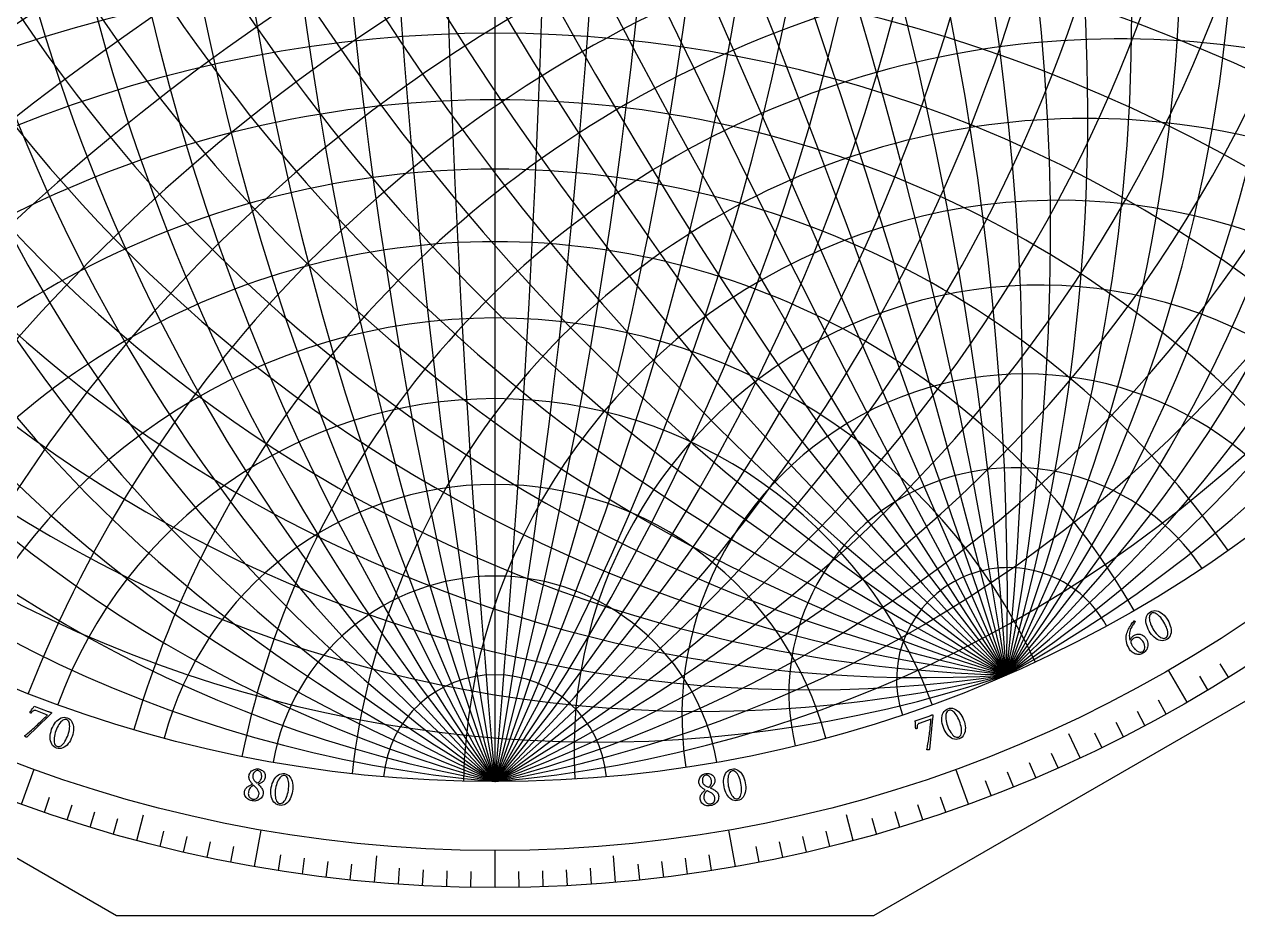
# Model space of a CAD drawing. Header units: millimetres. Extents: x -105 to 105, y -105 to 128.
# Drawn here: x -35 to 55.2, y -105 to -38.7 of the extents above; entities that cross this region are included whole.
import ezdxf

# ---------------------------------------------------------------- set-up
doc = ezdxf.new("R2010")
doc.units = ezdxf.units.MM
for name, color, linetype in [('CUT_OUTER', 1, 'Continuous'), ('ENGRAVE', 7, 'Continuous'), ('ENGRAVE_FINE', 8, 'Continuous'), ('TEXT', 5, 'Continuous')]:
    doc.layers.add(name, color=color, linetype=linetype)

msp = doc.modelspace()

# ---------------------------------------------------------------- linework, layer by layer
at = {"layer": 'CUT_OUTER'}
msp.add_lwpolyline([(30.8079, 103.6071), (32.4928, 102.4838), (76.8653, 76.8653), (105, 28.1347), (105, -28.1347), (76.8653, -76.8653), (28.1347, -105), (-28.1347, -105), (-76.8653, -76.8653), (-105, -28.1347), (-105, 28.1347), (-76.8653, 76.8653), (-32.6892, 102.3704), (-32.4055, 102.6778), (-32.4029, 102.6804), (-32.3998, 102.6824), (-30.8138, 103.6069)], dxfattribs=at)
at = {"layer": 'ENGRAVE'}
for points in [[(0, -95.025), (0, 95.025)], [(0, -95.025), (0, 95.025)], [(51.45, -89.114), (50.0719, -86.727)], [(43.4874, -93.2591), (42.6554, -91.4748)], [(-35.1939, -96.6944), (-34.2512, -94.1043)], [(35.1939, -96.6944), (34.2512, -94.1043)], [(-26.6325, -99.3938), (-26.1229, -97.4921)], [(26.6325, -99.3938), (26.1229, -97.4921)], [(-17.8684, -101.3367), (-17.3898, -98.6223)], [(17.8684, -101.3367), (17.3898, -98.6223)], [(-8.9683, -102.5084), (-8.7967, -100.5472)], [(0, -102.9), (0, -100.1438)], [(8.9683, -102.5084), (8.7967, -100.5472)]]:
    msp.add_lwpolyline(points, dxfattribs=at)
for radius in [102.9, 102.9, 100.1438, 95.025, 95.025, 95.025]:
    msp.add_circle((0, 0), radius, dxfattribs=at)
for centre, radius, start, end in [((16.7555, 0), 96.4909, 100, 260), ((34.5863, 0), 101.1235, 110, 250), ((54.8627, 0), 109.7254, 120, 240), ((79.7354, 0), 124.0463, 130, 230), ((113.2464, 0), 147.8327, 140, 220), ((164.5881, 0), 190.05, 150, 210), ((261.079, 0), 277.8345, 160, 200), ((538.9136, 0), 547.2272, 170, 190), ((-538.9136, 0), 547.2272, 350, 10), ((-261.079, 0), 277.8345, 340, 20), ((-164.5881, 0), 190.05, 330, 30), ((-113.2464, 0), 147.8327, 320, 40), ((-79.7354, 0), 124.0463, 310, 50), ((-54.8627, 0), 109.7254, 300, 60), ((-34.5863, 0), 101.1235, 290, 70), ((-16.7555, 0), 96.4909, 280, 80), ((0, -190.05), 164.5881, 60, 120), ((0, -147.8327), 113.2464, 50, 130), ((0, -124.0463), 79.7354, 40, 140), ((0, -109.7254), 54.8627, 30, 150), ((0, -101.1235), 34.5863, 20, 160), ((0, -96.4909), 16.7555, 10, 170)]:
    msp.add_arc(centre, radius, start, end, dxfattribs=at)
at = {"layer": 'ENGRAVE_FINE'}
for points in [[(38.0178, -87.0884), (-38.0178, 87.0884)], [(54.5287, -87.2641), (53.9027, -86.2624)], [(52.9974, -88.2025), (52.389, -87.19)], [(49.8869, -89.9984), (49.3142, -88.9652)], [(48.3086, -90.8553), (47.7541, -89.8123)], [(46.7156, -91.6846), (46.1793, -90.6321)], [(45.1084, -92.4859), (44.5906, -91.4242)], [(40.2062, -94.7199), (39.7447, -93.6326)], [(41.8532, -94.0038), (41.3727, -92.9247)], [(38.547, -95.4072), (38.1045, -94.312)], [(36.8761, -96.0654), (36.4527, -94.9626)], [(-33.501, -97.2939), (-33.1164, -96.177)], [(33.501, -97.2939), (33.1164, -96.177)], [(-31.7978, -97.8637), (-31.4328, -96.7403)], [(-30.085, -98.4038), (-29.7397, -97.2741)], [(30.085, -98.4038), (29.7397, -97.2741)], [(31.7978, -97.8637), (31.4328, -96.7403)], [(-28.3631, -98.9138), (-28.0375, -97.7783)], [(28.3631, -98.9138), (28.0375, -97.7783)], [(-24.8938, -99.8434), (-24.608, -98.6973)], [(-23.1475, -100.2627), (-22.8817, -99.1117)], [(23.1475, -100.2627), (22.8817, -99.1117)], [(24.8938, -99.8434), (24.608, -98.6973)], [(-21.3941, -100.6514), (-21.1485, -99.496)], [(-19.6342, -101.0094), (-19.4089, -99.8499)], [(19.6342, -101.0094), (19.4089, -99.8499)], [(21.3941, -100.6514), (21.1485, -99.496)], [(-16.0971, -101.6331), (-15.9123, -100.4664)], [(-14.3209, -101.8986), (-14.1565, -100.7288)], [(-12.5404, -102.133), (-12.3964, -100.9606)], [(12.5404, -102.133), (12.3964, -100.9606)], [(14.3209, -101.8986), (14.1565, -100.7288)], [(16.0971, -101.6331), (15.9123, -100.4664)], [(-10.756, -102.3363), (-10.6325, -101.1615)], [(-7.1779, -102.6493), (-7.0955, -101.471)], [(-5.3854, -102.759), (-5.3235, -101.5793)], [(-3.5912, -102.8373), (-3.5499, -101.6568)], [(-1.7959, -102.8843), (-1.7752, -101.7033)], [(1.7959, -102.8843), (1.7752, -101.7033)], [(3.5912, -102.8373), (3.5499, -101.6568)], [(5.3854, -102.759), (5.3235, -101.5793)], [(7.1779, -102.6493), (7.0955, -101.471)], [(10.756, -102.3363), (10.6325, -101.1615)]]:
    msp.add_lwpolyline(points, dxfattribs=at)
for centre, radius, start, end in [((8.3136, 0), 95.388, 95, 265), ((25.4619, 0), 98.3771, 105, 255), ((44.3109, 0), 104.8485, 115, 245), ((66.5372, 0), 116.0041, 125, 235), ((95.025, 0), 134.3856, 135, 225), ((135.7098, 0), 165.671, 145, 215), ((203.7818, 0), 224.8483, 155, 205), ((354.6381, 0), 367.1484, 165, 195), ((1086.1407, 0), 1090.2896, 175, 185), ((-1086.1407, 0), 1090.2896, 355, 5), ((-354.6381, 0), 367.1484, 345, 15), ((-203.7818, 0), 224.8483, 335, 25), ((-135.7098, 0), 165.671, 325, 35), ((-95.025, 0), 134.3856, 315, 45), ((-66.5372, 0), 116.0041, 305, 55), ((-44.3109, 0), 104.8485, 295, 65), ((-25.4619, 0), 98.3771, 285, 75), ((-8.3136, 0), 95.388, 275, 85), ((-7.6193, -3.3261), 95.388, 298.583333, 108.583334), ((-15.356, -6.7036), 96.4909, 303.583333, 103.583333), ((-23.3353, -10.1868), 98.3771, 308.583333, 98.583333), ((7.6193, 3.3261), 95.388, 118.583333, 288.583334), ((15.356, 6.7036), 96.4909, 123.583333, 283.583333), ((23.3353, 10.1868), 98.3771, 128.583333, 278.583333), ((31.6976, 13.8374), 101.1235, 133.583333, 273.583333), ((40.61, 17.728), 104.8485, 138.583333, 268.583333), ((50.2805, 21.9496), 109.7254, 143.583333, 263.583333), ((60.98, 26.6204), 116.0041, 148.583333, 258.583333), ((73.0759, 31.9008), 124.0463, 153.583333, 253.583333), ((87.0884, 38.0178), 134.3856, 158.583333, 248.583333), ((103.788, 45.3079), 147.8327, 163.583333, 243.583333), ((124.3752, 54.2951), 165.671, 168.583333, 238.583333), ((150.8416, 65.8488), 190.05, 173.583333, 233.583333), ((186.7617, 81.5295), 224.8483, 178.583333, 228.583333), ((-31.6976, -13.8374), 101.1235, 313.583333, 93.583333), ((239.2735, 104.4531), 277.8345, 183.583333, 223.583333), ((325.0184, 141.8845), 367.1484, 188.583333, 218.583333), ((493.903, 215.6099), 547.2272, 193.583333, 213.583333), ((995.4253, 434.5458), 1090.2896, 198.5833333, 208.5833333), ((-995.4253, -434.5458), 1090.2896, 18.5833333, 28.5833333), ((-493.903, -215.6099), 547.2272, 13.583333, 33.583333), ((-325.0184, -141.8845), 367.1484, 8.583333, 38.583333), ((-239.2735, -104.4531), 277.8345, 3.583333, 43.583333), ((-186.7617, -81.5295), 224.8483, 358.583333, 48.583333), ((-150.8416, -65.8488), 190.05, 353.583333, 53.583333), ((-124.3752, -54.2951), 165.671, 348.583333, 58.583333), ((-103.788, -45.3079), 147.8327, 343.583333, 63.583333), ((-87.0884, -38.0178), 134.3856, 338.583333, 68.583333), ((-73.0759, -31.9008), 124.0463, 333.583333, 73.583333), ((-60.98, -26.6204), 116.0041, 328.583333, 78.583333), ((-50.2805, -21.9496), 109.7254, 323.583333, 83.583333), ((-40.61, -17.728), 104.8485, 318.583333, 88.583333), ((436.2057, -999.2277), 1086.1407, 108.5833333, 118.5833333), ((218.936, -501.5223), 538.9136, 103.583333, 123.583333), ((146.8896, -336.4839), 354.6381, 98.583333, 128.583333), ((111.1567, -254.6295), 261.079, 93.583333, 133.583333), ((89.9579, -206.0688), 203.7818, 88.583333, 138.583333), ((76.0357, -174.1769), 164.5881, 83.583333, 143.583333), ((66.2821, -151.834), 135.7098, 78.583333, 148.583333), ((0, -224.8483), 203.7818, 65, 115), ((59.1453, -135.4855), 113.2464, 73.583333, 153.583333), ((53.7653, -123.1616), 95.025, 68.583333, 158.583333), ((0, -165.671), 135.7098, 55, 125), ((49.6288, -113.6859), 79.7354, 63.583333, 163.583333), ((0, -134.3856), 95.025, 45, 135), ((46.4112, -106.3153), 66.5372, 58.583333, 168.583333), ((43.8992, -100.5611), 54.8627, 53.583333, 173.583333), ((0, -116.0041), 66.5372, 35, 145), ((41.948, -96.0915), 44.3109, 48.583333, 178.583333), ((40.4577, -92.6776), 34.5863, 43.583333, 183.583333), ((0, -104.8485), 44.3109, 25, 155), ((39.359, -90.1606), 25.4619, 38.583333, 188.583333), ((38.6043, -88.4319), 16.7555, 33.583333, 193.583333), ((0, -98.3771), 25.4619, 15, 165), ((38.1631, -87.4211), 8.3136, 28.583333, 198.583334), ((0, -95.388), 8.3136, 5, 175)]:
    msp.add_arc(centre, radius, start, end, dxfattribs=at)
at = {"layer": 'TEXT'}
for points in [[(48.7155, -82.3942), (48.8271, -82.34), (48.9404, -82.3082), (49.0555, -82.299), (49.1726, -82.3123), (49.2894, -82.3453), (49.4041, -82.3953), (49.5167, -82.4623), (49.627, -82.5463), (49.7331, -82.6445), (49.8326, -82.7541), (49.9257, -82.8751), (50.0122, -83.0074), (50.0887, -83.1459), (50.1517, -83.2849), (50.2012, -83.4246), (50.2372, -83.5649), (50.2583, -83.7027), (50.2633, -83.8347), (50.2521, -83.9608), (50.2247, -84.081), (50.1797, -84.192), (50.1155, -84.2902), (50.0322, -84.3756), (49.9299, -84.4482), (49.8198, -84.5012), (49.7066, -84.532), (49.5903, -84.5404), (49.4711, -84.5266), (49.3517, -84.4932), (49.235, -84.4427), (49.1209, -84.3752), (49.0096, -84.2908), (48.9032, -84.192), (48.8042, -84.0816), (48.7124, -83.9596), (48.6279, -83.8259), (48.5537, -83.6862), (48.4929, -83.5462), (48.4454, -83.4059), (48.4111, -83.2652), (48.3915, -83.1276), (48.3878, -82.9962), (48.4001, -82.8712), (48.4283, -82.7524), (48.4734, -82.6432), (48.5362, -82.5472), (48.6169, -82.4642), (48.7155, -82.3942)], [(48.8011, -82.5022), (48.742, -82.5475), (48.6966, -82.6053), (48.6647, -82.6756), (48.6464, -82.7586), (48.6406, -82.8515), (48.6464, -82.9516), (48.6636, -83.059), (48.6923, -83.1737), (48.7316, -83.293), (48.7807, -83.4142), (48.8397, -83.5374), (48.9085, -83.6625), (48.983, -83.7825), (49.0611, -83.8935), (49.1427, -83.9956), (49.228, -84.0887), (49.3143, -84.1707), (49.3994, -84.2394), (49.4831, -84.2949), (49.5655, -84.3371), (49.6444, -84.3639), (49.7176, -84.373), (49.7853, -84.3645), (49.8473, -84.3384), (49.9117, -84.2895), (49.9606, -84.2283), (49.9937, -84.1548), (50.0113, -84.0691), (50.0148, -83.9738), (50.0059, -83.8714), (49.9848, -83.762), (49.9514, -83.6455), (49.9074, -83.5251), (49.8549, -83.4038), (49.7938, -83.2815), (49.7241, -83.1582), (49.6479, -83.0379), (49.5692, -82.9276), (49.4881, -82.8274), (49.4045, -82.7371), (49.3204, -82.6584), (49.2375, -82.5927), (49.156, -82.54), (49.0758, -82.5003), (48.9989, -82.4755), (48.9276, -82.4675), (48.8616, -82.4765), (48.8011, -82.5022)], [(47.4972, -84.1495), (47.5796, -84.1081), (47.6596, -84.0783), (47.7374, -84.0601), (47.8128, -84.0535), (47.8855, -84.0565), (47.9549, -84.067), (48.0211, -84.085), (48.0841, -84.1106), (48.1435, -84.1419), (48.1989, -84.1772), (48.2503, -84.2163), (48.2977, -84.2594), (48.3405, -84.3041), (48.3781, -84.3482), (48.4105, -84.3919), (48.4377, -84.4349), (48.4823, -84.5253), (48.5142, -84.619), (48.5334, -84.7158), (48.5398, -84.8158), (48.534, -84.9158), (48.5164, -85.0127), (48.4869, -85.1064), (48.4457, -85.197), (48.3928, -85.2815), (48.3284, -85.3568), (48.2524, -85.4231), (48.1649, -85.4802), (48.0911, -85.5164), (48.0163, -85.5425), (47.9406, -85.5585), (47.8638, -85.5644), (47.7874, -85.5614), (47.7124, -85.5507), (47.639, -85.5323), (47.5671, -85.5062), (47.4975, -85.4734), (47.431, -85.4348), (47.3676, -85.3904), (47.3073, -85.3402), (47.2514, -85.2857), (47.2013, -85.2282), (47.1569, -85.1678), (47.1182, -85.1046), (47.0551, -84.979), (47.0039, -84.8513), (46.9643, -84.7215), (46.9363, -84.5895), (46.9207, -84.4574), (46.9178, -84.3274), (46.9277, -84.1995), (46.9504, -84.0736), (46.9754, -83.9788), (47.0059, -83.8839), (47.042, -83.7892), (47.0836, -83.6946), (47.1294, -83.6016), (47.178, -83.5118), (47.2294, -83.4253), (47.2835, -83.342), (47.3393, -83.2637), (47.3953, -83.1923), (47.4517, -83.1276), (47.5084, -83.0698), (47.5201, -83.0663), (47.5324, -83.0686), (47.5455, -83.0769), (47.5592, -83.091), (47.5721, -83.107), (47.5827, -83.1207), (47.5909, -83.1323), (47.5968, -83.1416), (47.5552, -83.1894), (47.512, -83.2425), (47.4672, -83.3008), (47.4208, -83.3644), (47.3748, -83.433), (47.3314, -83.5068), (47.2904, -83.5855), (47.252, -83.6694), (47.2181, -83.758), (47.1911, -83.8512), (47.1708, -83.949), (47.1573, -84.0513), (47.1524, -84.1583), (47.1581, -84.2699), (47.1743, -84.3862), (47.2012, -84.5072), (47.2268, -84.4498), (47.2571, -84.3949), (47.292, -84.3426), (47.3316, -84.2928), (47.3733, -84.2475), (47.4148, -84.2085), (47.4561, -84.1758), (47.4972, -84.1495)], [(47.2543, -84.6643), (47.2661, -84.6927), (47.2786, -84.7214), (47.2917, -84.7502), (47.3054, -84.7791), (47.3197, -84.8081), (47.3344, -84.8368), (47.3495, -84.8653), (47.365, -84.8936), (47.3973, -84.9481), (47.4331, -85.0022), (47.4726, -85.0559), (47.5157, -85.1093), (47.5616, -85.1605), (47.6094, -85.2079), (47.6592, -85.2515), (47.711, -85.2913), (47.7641, -85.3258), (47.8176, -85.3539), (47.8716, -85.3754), (47.926, -85.3904), (47.9799, -85.3972), (48.0322, -85.3944), (48.0829, -85.3818), (48.1319, -85.3594), (48.2014, -85.3083), (48.2534, -85.2429), (48.2881, -85.1633), (48.3053, -85.0695), (48.305, -84.9678), (48.287, -84.864), (48.2514, -84.7582), (48.1982, -84.6504), (48.1569, -84.5839), (48.1119, -84.5228), (48.0632, -84.467), (48.0107, -84.4167), (47.9551, -84.3736), (47.8968, -84.3396), (47.8358, -84.3147), (47.7723, -84.299), (47.7065, -84.2943), (47.6388, -84.3026), (47.5693, -84.3239), (47.498, -84.3581), (47.4633, -84.3794), (47.4283, -84.4044), (47.3929, -84.4331), (47.3572, -84.4655), (47.3238, -84.5036), (47.2956, -84.5495), (47.2724, -84.603), (47.2543, -84.6643)], [(-33.2172, -89.8022), (-33.1832, -89.8144), (-33.1476, -89.8264), (-33.1104, -89.8382), (-33.0717, -89.8498), (-33.0363, -89.8601), (-33.009, -89.8683), (-32.9898, -89.8742), (-32.9788, -89.8779), (-32.9703, -89.8833), (-32.966, -89.8917), (-32.9657, -89.9031), (-32.9695, -89.9176), (-32.9786, -89.9364), (-32.9929, -89.957), (-33.0124, -89.9796), (-33.037, -90.004), (-33.0646, -90.0298), (-33.0931, -90.0566), (-33.1225, -90.0844), (-33.1527, -90.113), (-34.7918, -91.7239), (-34.7998, -91.7262), (-34.8091, -91.7265), (-34.8197, -91.7247), (-34.8315, -91.721), (-34.8518, -91.7119), (-34.8734, -91.6995), (-34.8964, -91.6838), (-34.9206, -91.6648), (-34.9417, -91.6452), (-34.9555, -91.6277), (-34.9618, -91.6122), (-34.9608, -91.5987), (-34.888, -91.5453), (-34.8104, -91.4855), (-34.728, -91.4195), (-34.6407, -91.3471), (-34.5502, -91.2703), (-34.4582, -91.1911), (-34.3646, -91.1093), (-34.2694, -91.0251), (-34.1743, -90.9398), (-34.0811, -90.8547), (-33.9896, -90.77), (-33.8998, -90.6856), (-33.8132, -90.6032), (-33.7311, -90.5244), (-33.6534, -90.4492), (-33.5802, -90.3776), (-33.5128, -90.3114), (-33.4525, -90.252), (-33.3994, -90.1997), (-33.3534, -90.1542), (-33.3162, -90.1175), (-33.2897, -90.0913), (-33.2738, -90.0756), (-33.2685, -90.0703), (-34.1371, -89.7448), (-34.1862, -89.7306), (-34.2323, -89.7268), (-34.2753, -89.7332), (-34.3152, -89.7499), (-34.3545, -89.7767), (-34.3957, -89.8135), (-34.4387, -89.8603), (-34.4835, -89.917), (-34.491, -89.9248), (-34.5019, -89.9282), (-34.5161, -89.9273), (-34.5337, -89.9221), (-34.5396, -89.9194), (-34.5466, -89.9151), (-34.5548, -89.9094), (-34.5643, -89.9023), (-34.5735, -89.8946), (-34.5812, -89.8876), (-34.5874, -89.8812), (-34.5921, -89.8753), (-34.5423, -89.8128), (-34.4929, -89.7493), (-34.444, -89.6849), (-34.3955, -89.6196), (-34.3502, -89.5574), (-34.311, -89.5022), (-34.2777, -89.4542), (-34.2504, -89.4132)], [(32.2779, -90.144), (32.3118, -90.1315), (32.3468, -90.1178), (32.3828, -90.103), (32.4199, -90.087), (32.4537, -90.0722), (32.4798, -90.0609), (32.4983, -90.0531), (32.5092, -90.0488), (32.5191, -90.0475), (32.5279, -90.0511), (32.5354, -90.0597), (32.5418, -90.0733), (32.5469, -90.0935), (32.5492, -90.1185), (32.5488, -90.1483), (32.5457, -90.1828), (32.5411, -90.2204), (32.5365, -90.2592), (32.5318, -90.2994), (32.5271, -90.3407), (32.307, -92.6283), (32.3023, -92.6352), (32.2953, -92.6414), (32.2861, -92.6469), (32.2746, -92.6516), (32.2532, -92.6577), (32.2287, -92.6621), (32.2011, -92.6648), (32.1703, -92.6658), (32.1415, -92.6644), (32.1197, -92.6598), (32.1049, -92.652), (32.097, -92.6411), (32.1184, -92.5533), (32.1394, -92.4577), (32.1601, -92.3541), (32.1805, -92.2425), (32.2004, -92.1256), (32.22, -92.0057), (32.2392, -91.8829), (32.2579, -91.7572), (32.2759, -91.6307), (32.2927, -91.5056), (32.3083, -91.3819), (32.3228, -91.2596), (32.3362, -91.1408), (32.3485, -91.0276), (32.3596, -90.9201), (32.3697, -90.8182), (32.3787, -90.7241), (32.3868, -90.6399), (32.3938, -90.5657), (32.3999, -90.5013), (32.4047, -90.4493), (32.4082, -90.4122), (32.4103, -90.3899), (32.4109, -90.3825), (31.5363, -90.6914), (31.4896, -90.7121), (31.4518, -90.7388), (31.423, -90.7713), (31.4031, -90.8098), (31.3903, -90.8557), (31.3824, -90.9103), (31.3795, -90.9737), (31.3816, -91.046), (31.3809, -91.0568), (31.3748, -91.0664), (31.3633, -91.0749), (31.3465, -91.0822), (31.3402, -91.0838), (31.3321, -91.0851), (31.3221, -91.086), (31.3103, -91.0866), (31.2983, -91.0867), (31.2879, -91.0863), (31.279, -91.0853), (31.2717, -91.0838), (31.2696, -91.0039), (31.2666, -90.9236), (31.2627, -90.8428), (31.2579, -90.7616), (31.2526, -90.6848), (31.2472, -90.6173), (31.2418, -90.5591), (31.2364, -90.5102)], [(33.6678, -89.6018), (33.7871, -89.5678), (33.9042, -89.5562), (34.0192, -89.5671), (34.1321, -89.6005), (34.2415, -89.6533), (34.3458, -89.7225), (34.445, -89.808), (34.5391, -89.9099), (34.6264, -90.025), (34.7055, -90.1502), (34.7761, -90.2855), (34.8383, -90.4309), (34.8896, -90.5805), (34.9275, -90.7284), (34.952, -90.8745), (34.9631, -91.019), (34.96, -91.1583), (34.942, -91.2892), (34.909, -91.4114), (34.8612, -91.5251), (34.7976, -91.6265), (34.7173, -91.7121), (34.6205, -91.7817), (34.5071, -91.8354), (34.3894, -91.8686), (34.2726, -91.8792), (34.1566, -91.8674), (34.0416, -91.833), (33.9298, -91.7794), (33.8237, -91.7094), (33.7231, -91.6231), (33.6281, -91.5206), (33.5405, -91.4049), (33.4621, -91.279), (33.393, -91.1428), (33.3329, -90.9965), (33.2841, -90.8461), (33.2485, -90.6977), (33.2261, -90.5512), (33.2168, -90.4068), (33.2214, -90.2678), (33.2406, -90.1378), (33.2744, -90.0167), (33.3228, -89.9047), (33.3861, -89.805), (33.4647, -89.7214), (33.5586, -89.6536), (33.6678, -89.6018)], [(33.7333, -89.7231), (33.6673, -89.7573), (33.6125, -89.8064), (33.5689, -89.8701), (33.5365, -89.9486), (33.5147, -90.0391), (33.5029, -90.1387), (33.5012, -90.2475), (33.5096, -90.3654), (33.5276, -90.4897), (33.5549, -90.6176), (33.5916, -90.7492), (33.6376, -90.8844), (33.6901, -91.0155), (33.7477, -91.1384), (33.8104, -91.2531), (33.8782, -91.3596), (33.9491, -91.4553), (34.0209, -91.5378), (34.0937, -91.6069), (34.1675, -91.6628), (34.2405, -91.7029), (34.3111, -91.7246), (34.3792, -91.728), (34.4448, -91.713), (34.5168, -91.676), (34.5755, -91.6243), (34.6209, -91.5577), (34.653, -91.4763), (34.673, -91.383), (34.6821, -91.2807), (34.6803, -91.1692), (34.6676, -91.0487), (34.6453, -90.9225), (34.6146, -90.7939), (34.5756, -90.6629), (34.5284, -90.5294), (34.4742, -90.3976), (34.4159, -90.2754), (34.3534, -90.1626), (34.2868, -90.0592), (34.2176, -89.967), (34.1474, -89.8879), (34.0763, -89.8219), (34.0042, -89.7688), (33.9328, -89.7311), (33.8639, -89.7109), (33.7974, -89.7082), (33.7333, -89.7231)], [(-31.8039, -90.2802), (-31.6906, -90.3308), (-31.5935, -90.3972), (-31.5124, -90.4795), (-31.4474, -90.5777), (-31.3975, -90.6884), (-31.3621, -90.8084), (-31.3411, -90.9377), (-31.3345, -91.0763), (-31.3416, -91.2206), (-31.3615, -91.3673), (-31.3944, -91.5164), (-31.4402, -91.6677), (-31.497, -91.8153), (-31.563, -91.9529), (-31.6382, -92.0807), (-31.7226, -92.1984), (-31.8146, -92.3032), (-31.9124, -92.3918), (-32.0162, -92.4643), (-32.126, -92.5206), (-32.2399, -92.5574), (-32.3564, -92.5714), (-32.4753, -92.5625), (-32.5967, -92.5308), (-32.7081, -92.4805), (-32.8045, -92.4135), (-32.8857, -92.3299), (-32.9518, -92.2297), (-33.0029, -92.1167), (-33.0392, -91.9949), (-33.0608, -91.8642), (-33.0677, -91.7246), (-33.0605, -91.5796), (-33.0395, -91.4328), (-33.005, -91.284), (-32.9569, -91.1334), (-32.8977, -90.9868), (-32.8295, -90.8502), (-32.7525, -90.7236), (-32.6668, -90.6069), (-32.574, -90.5034), (-32.4757, -90.4162), (-32.372, -90.3452), (-32.2629, -90.2904), (-32.1503, -90.2548), (-32.0363, -90.2412), (-31.9209, -90.2497), (-31.8039, -90.2802)], [(-31.8317, -90.4152), (-31.9043, -90.399), (-31.9777, -90.4014), (-32.0521, -90.4222), (-32.1274, -90.4615), (-32.2023, -90.5168), (-32.2753, -90.5855), (-32.3466, -90.6678), (-32.4159, -90.7635), (-32.482, -90.8703), (-32.5433, -90.9858), (-32.5998, -91.1102), (-32.6515, -91.2433), (-32.6955, -91.3775), (-32.7303, -91.5087), (-32.756, -91.6368), (-32.7726, -91.762), (-32.7798, -91.8809), (-32.7778, -91.9902), (-32.7665, -92.09), (-32.7459, -92.1802), (-32.7157, -92.2579), (-32.6756, -92.3199), (-32.6256, -92.3662), (-32.5657, -92.3969), (-32.4869, -92.4149), (-32.4086, -92.4129), (-32.331, -92.3911), (-32.2541, -92.3494), (-32.1788, -92.2908), (-32.106, -92.2183), (-32.0358, -92.1317), (-31.9681, -92.0313), (-31.9041, -91.9202), (-31.8449, -91.802), (-31.7905, -91.6766), (-31.7409, -91.5439), (-31.6977, -91.4082), (-31.6638, -91.2771), (-31.6391, -91.1505), (-31.6237, -91.0285), (-31.6175, -90.9134), (-31.6204, -90.8077), (-31.6324, -90.7114), (-31.6536, -90.6244), (-31.684, -90.5496), (-31.7238, -90.4898), (-31.773, -90.445), (-31.8317, -90.4152)], [(-17.5774, -94.0829), (-17.4992, -94.1015), (-17.4259, -94.1274), (-17.3575, -94.1606), (-17.2939, -94.2009), (-17.2367, -94.2478), (-17.1874, -94.3004), (-17.146, -94.3588), (-17.1124, -94.423), (-17.0884, -94.4924), (-17.0756, -94.5665), (-17.0742, -94.6453), (-17.084, -94.7288), (-17.1005, -94.7967), (-17.1245, -94.8584), (-17.156, -94.9139), (-17.195, -94.9632), (-17.2392, -95.0072), (-17.2862, -95.0469), (-17.336, -95.0822), (-17.3886, -95.113), (-17.4419, -95.1404), (-17.4935, -95.1652), (-17.5434, -95.1873), (-17.5917, -95.2069), (-17.6022, -95.2093), (-17.6064, -95.2138), (-17.6043, -95.2204), (-17.5959, -95.2292), (-17.5463, -95.2717), (-17.4977, -95.3187), (-17.4502, -95.3703), (-17.4037, -95.4265), (-17.3603, -95.486), (-17.3219, -95.5474), (-17.2887, -95.6108), (-17.2606, -95.6761), (-17.2397, -95.7423), (-17.2281, -95.8082), (-17.2258, -95.8739), (-17.2328, -95.9393), (-17.2549, -96.0274), (-17.2884, -96.1086), (-17.3332, -96.1829), (-17.3894, -96.2503), (-17.4545, -96.3098), (-17.526, -96.36), (-17.6039, -96.4011), (-17.6882, -96.4331), (-17.7763, -96.4548), (-17.8656, -96.4655), (-17.956, -96.465), (-18.0475, -96.4533), (-18.1435, -96.4305), (-18.2323, -96.3993), (-18.3138, -96.3597), (-18.3882, -96.3117), (-18.4538, -96.2567), (-18.5093, -96.1958), (-18.5546, -96.1291), (-18.5898, -96.0566), (-18.6139, -95.9797), (-18.6263, -95.8998), (-18.6269, -95.8169), (-18.6157, -95.7309), (-18.6011, -95.6733), (-18.5806, -95.6198), (-18.5541, -95.5704), (-18.5216, -95.525), (-18.4848, -95.4833), (-18.4454, -95.4451), (-18.4032, -95.4103), (-18.3584, -95.3788), (-18.3124, -95.3505), (-18.2667, -95.325), (-18.2213, -95.3023), (-18.1763, -95.2824), (-18.1334, -95.2647), (-18.0944, -95.2487), (-18.0594, -95.2344), (-18.0283, -95.2217), (-18.0217, -95.2174), (-18.0189, -95.2128), (-18.0199, -95.2081), (-18.0248, -95.2031), (-18.0579, -95.1711), (-18.0918, -95.1339), (-18.1263, -95.0914), (-18.1615, -95.0438), (-18.195, -94.9921), (-18.2246, -94.9376), (-18.2502, -94.8802), (-18.2719, -94.8198), (-18.2875, -94.7574), (-18.2949, -94.6937), (-18.2942, -94.6286), (-18.2853, -94.5623), (-18.2652, -94.4864), (-18.2354, -94.4154), (-18.1958, -94.3492), (-18.1465, -94.2877), (-18.0895, -94.2324), (-18.0272, -94.1845), (-17.9595, -94.1443), (-17.8864, -94.1115), (-17.8103, -94.0879), (-17.7334, -94.0753), (-17.6558, -94.0736), (-17.5774, -94.0829)], [(-17.6194, -94.2062), (-17.6827, -94.2021), (-17.7439, -94.2137), (-17.8031, -94.2412), (-17.8603, -94.2844), (-17.9116, -94.3394), (-17.9526, -94.402), (-17.9835, -94.4724), (-18.0042, -94.5505), (-18.0128, -94.6176), (-18.0123, -94.6808), (-18.0027, -94.7402), (-17.984, -94.7957), (-17.9587, -94.8474), (-17.9296, -94.8953), (-17.8967, -94.9393), (-17.8598, -94.9794), (-17.8222, -95.0161), (-17.7868, -95.05), (-17.7538, -95.081), (-17.7231, -95.1092), (-17.7193, -95.1116), (-17.7144, -95.1137), (-17.7085, -95.1155), (-17.7016, -95.117), (-17.7, -95.1173), (-17.6988, -95.1176), (-17.6981, -95.1177), (-17.6979, -95.1177), (-17.6925, -95.1185), (-17.6875, -95.1187), (-17.6829, -95.1183), (-17.6787, -95.1174), (-17.6185, -95.0876), (-17.5631, -95.052), (-17.5125, -95.0108), (-17.4665, -94.9638), (-17.4267, -94.9108), (-17.3943, -94.8517), (-17.3695, -94.7863), (-17.3521, -94.7148), (-17.3449, -94.6607), (-17.3432, -94.6065), (-17.3469, -94.5523), (-17.3561, -94.4981), (-17.3706, -94.4455), (-17.3902, -94.3963), (-17.4149, -94.3506), (-17.4447, -94.3082), (-17.4799, -94.2713), (-17.5207, -94.242), (-17.5672, -94.2203), (-17.6194, -94.2062)], [(-15.6437, -94.4313), (-15.5234, -94.4615), (-15.4162, -94.5101), (-15.3221, -94.577), (-15.241, -94.6624), (-15.1726, -94.7628), (-15.1169, -94.8748), (-15.0738, -94.9985), (-15.0432, -95.1338), (-15.0251, -95.2772), (-15.0193, -95.4251), (-15.0258, -95.5776), (-15.0446, -95.7346), (-15.075, -95.8898), (-15.1161, -96.0368), (-15.1679, -96.1757), (-15.2306, -96.3063), (-15.303, -96.4254), (-15.384, -96.5297), (-15.4736, -96.6191), (-15.5719, -96.6936), (-15.6777, -96.7497), (-15.79, -96.7836), (-15.9087, -96.7956), (-16.0337, -96.7854), (-16.1522, -96.7552), (-16.2587, -96.706), (-16.3532, -96.6378), (-16.4356, -96.5505), (-16.5056, -96.4482), (-16.5625, -96.3345), (-16.6065, -96.2095), (-16.6376, -96.0732), (-16.6556, -95.9292), (-16.6604, -95.781), (-16.6523, -95.6285), (-16.6311, -95.4718), (-16.5982, -95.3171), (-16.5548, -95.1708), (-16.501, -95.0327), (-16.4368, -94.9029), (-16.3633, -94.7849), (-16.2817, -94.6819), (-16.1919, -94.594), (-16.094, -94.5211), (-15.9893, -94.4665), (-15.8794, -94.4333), (-15.7642, -94.4216), (-15.6437, -94.4313)], [(-15.6476, -94.5691), (-15.7219, -94.5658), (-15.7939, -94.5808), (-15.8635, -94.6143), (-15.9309, -94.6661), (-15.995, -94.7335), (-16.055, -94.8139), (-16.1108, -94.9072), (-16.1626, -95.0135), (-16.2091, -95.1302), (-16.2494, -95.2546), (-16.2834, -95.3869), (-16.3112, -95.527), (-16.3312, -95.6668), (-16.3428, -95.802), (-16.3458, -95.9327), (-16.3404, -96.0588), (-16.3269, -96.1771), (-16.3059, -96.2845), (-16.2775, -96.3808), (-16.2415, -96.4661), (-16.1983, -96.5373), (-16.148, -96.5914), (-16.0907, -96.6283), (-16.0264, -96.6482), (-15.9456, -96.6521), (-15.8689, -96.6367), (-15.7963, -96.6017), (-15.7278, -96.5473), (-15.6638, -96.4765), (-15.6047, -96.3924), (-15.5506, -96.295), (-15.5014, -96.1843), (-15.4576, -96.0638), (-15.4198, -95.9371), (-15.3881, -95.8041), (-15.3622, -95.6649), (-15.3433, -95.5238), (-15.3326, -95.3887), (-15.3304, -95.2598), (-15.3364, -95.1369), (-15.3502, -95.0225), (-15.3714, -94.919), (-15.4, -94.8262), (-15.4359, -94.7442), (-15.4788, -94.6758), (-15.5284, -94.6238), (-15.5847, -94.5883), (-15.6476, -94.5691)], [(15.6609, -94.4208), (15.7407, -94.4116), (15.8184, -94.4109), (15.8941, -94.4186), (15.9676, -94.4348), (16.0374, -94.4593), (16.1018, -94.4919), (16.1607, -94.5326), (16.2142, -94.5814), (16.2605, -94.6384), (16.2978, -94.7037), (16.3261, -94.7772), (16.3455, -94.8591), (16.3532, -94.9285), (16.3517, -94.9946), (16.3411, -95.0576), (16.3213, -95.1173), (16.2949, -95.1737), (16.2643, -95.2271), (16.2295, -95.2773), (16.1906, -95.3243), (16.1499, -95.3682), (16.1099, -95.4091), (16.0705, -95.447), (16.0318, -95.4819), (16.0228, -95.4878), (16.0204, -95.4935), (16.0247, -95.499), (16.0356, -95.5044), (16.0967, -95.5273), (16.1584, -95.5548), (16.2207, -95.5871), (16.2837, -95.624), (16.3448, -95.665), (16.4018, -95.7097), (16.4547, -95.7578), (16.5035, -95.8096), (16.5458, -95.8646), (16.5792, -95.9226), (16.6039, -95.9835), (16.6196, -96.0475), (16.629, -96.1378), (16.6253, -96.2255), (16.6086, -96.3107), (16.5789, -96.3933), (16.5381, -96.4714), (16.4881, -96.5431), (16.4289, -96.6083), (16.3606, -96.6672), (16.2852, -96.7178), (16.205, -96.7583), (16.1199, -96.7887), (16.0299, -96.8091), (15.9319, -96.8205), (15.8378, -96.8215), (15.7476, -96.8122), (15.6613, -96.7925), (15.5808, -96.7633), (15.5078, -96.725), (15.4425, -96.6779), (15.3846, -96.6218), (15.3357, -96.5578), (15.2967, -96.4869), (15.2678, -96.4092), (15.2488, -96.3245), (15.2429, -96.2655), (15.2439, -96.2082), (15.2519, -96.1527), (15.2668, -96.0989), (15.2872, -96.0472), (15.3112, -95.9977), (15.3389, -95.9506), (15.3702, -95.9057), (15.4038, -95.8633), (15.438, -95.8237), (15.4728, -95.7869), (15.5084, -95.7528), (15.5426, -95.7215), (15.5738, -95.6932), (15.6018, -95.6677), (15.6267, -95.6452), (15.6314, -95.6389), (15.6325, -95.6336), (15.6299, -95.6295), (15.6236, -95.6264), (15.5815, -95.6077), (15.537, -95.5843), (15.49, -95.5563), (15.4407, -95.5236), (15.3915, -95.4865), (15.3451, -95.4453), (15.3014, -95.4001), (15.2604, -95.3509), (15.2243, -95.2975), (15.1956, -95.2402), (15.174, -95.1788), (15.1597, -95.1134), (15.1526, -95.0353), (15.1563, -94.9583), (15.1708, -94.8826), (15.1962, -94.8079), (15.2308, -94.7364), (15.273, -94.6702), (15.3228, -94.6092), (15.3803, -94.5534), (15.4438, -94.5052), (15.5117, -94.467), (15.584, -94.4389), (15.6609, -94.4208)], [(15.6636, -94.5511), (15.6028, -94.5688), (15.5492, -94.6007), (15.503, -94.6467), (15.4639, -94.7069), (15.4346, -94.7761), (15.4174, -94.849), (15.4125, -94.9257), (15.4197, -95.0062), (15.4346, -95.0722), (15.4567, -95.1314), (15.486, -95.1839), (15.5226, -95.2297), (15.564, -95.2697), (15.6078, -95.3047), (15.6538, -95.3347), (15.7021, -95.3598), (15.7501, -95.3815), (15.7949, -95.4012), (15.8365, -95.4191), (15.8749, -95.4351), (15.8794, -95.436), (15.8847, -95.4363), (15.8909, -95.436), (15.8979, -95.4351), (15.8995, -95.4348), (15.9007, -95.4346), (15.9014, -95.4345), (15.9016, -95.4345), (15.9069, -95.4333), (15.9117, -95.4318), (15.9159, -95.4299), (15.9195, -95.4276), (15.9659, -95.379), (16.0058, -95.3267), (16.0393, -95.2705), (16.0664, -95.2107), (16.0857, -95.1473), (16.0959, -95.0806), (16.0969, -95.0107), (16.0888, -94.9376), (16.077, -94.8842), (16.0601, -94.8328), (16.038, -94.7831), (16.0108, -94.7353), (15.9793, -94.6908), (15.944, -94.6513), (15.9052, -94.6168), (15.8627, -94.5871), (15.817, -94.5645), (15.7686, -94.5509), (15.7174, -94.5465), (15.6636, -94.5511)], [(17.5971, -94.0869), (17.7205, -94.0741), (17.8379, -94.083), (17.9492, -94.1138), (18.0546, -94.1663), (18.1532, -94.2373), (18.2439, -94.3235), (18.3267, -94.4249), (18.4016, -94.5416), (18.4677, -94.6702), (18.5238, -94.8072), (18.5698, -94.9527), (18.6058, -95.1067), (18.6304, -95.2629), (18.6421, -95.4151), (18.6408, -95.5633), (18.6266, -95.7075), (18.5994, -95.8442), (18.5589, -95.9699), (18.5053, -96.0845), (18.4384, -96.1882), (18.3581, -96.277), (18.2642, -96.3474), (18.1568, -96.3992), (18.0358, -96.4324), (17.9142, -96.4445), (17.7972, -96.4347), (17.6851, -96.4029), (17.5778, -96.3492), (17.4771, -96.2769), (17.3847, -96.1895), (17.3006, -96.0871), (17.2248, -95.9697), (17.1586, -95.8405), (17.1033, -95.7029), (17.0589, -95.5568), (17.0252, -95.4023), (17.0032, -95.2457), (16.9939, -95.0933), (16.9973, -94.9452), (17.0132, -94.8013), (17.0418, -94.6652), (17.0833, -94.5406), (17.1376, -94.4272), (17.2047, -94.3252), (17.2844, -94.2381), (17.3763, -94.1694), (17.4805, -94.119), (17.5971, -94.0869)], [(17.6406, -94.2177), (17.5696, -94.24), (17.5071, -94.2787), (17.4531, -94.334), (17.4076, -94.4057), (17.3704, -94.491), (17.3415, -94.5871), (17.3209, -94.6939), (17.3087, -94.8114), (17.3049, -94.937), (17.3096, -95.0677), (17.3228, -95.2036), (17.3447, -95.3447), (17.3736, -95.483), (17.409, -95.614), (17.4508, -95.7379), (17.4991, -95.8545), (17.5523, -95.9611), (17.6087, -96.0548), (17.6683, -96.1355), (17.7313, -96.2034), (17.7963, -96.2555), (17.862, -96.2891), (17.9285, -96.3043), (17.9957, -96.3009), (18.073, -96.277), (18.1398, -96.2362), (18.1961, -96.1786), (18.2419, -96.104), (18.2778, -96.0156), (18.3045, -95.9164), (18.3221, -95.8063), (18.3305, -95.6855), (18.3304, -95.5573), (18.3225, -95.4253), (18.3069, -95.2895), (18.2836, -95.1498), (18.2531, -95.0107), (18.2169, -94.8802), (18.1749, -94.7582), (18.1273, -94.6448), (18.0751, -94.5421), (18.0198, -94.452), (17.9612, -94.3746), (17.8994, -94.3098), (17.8357, -94.2602), (17.7713, -94.2283), (17.7063, -94.2142), (17.6406, -94.2177)], [(-18.0156, -96.3242), (-17.9288, -96.3332), (-17.8486, -96.3264), (-17.7749, -96.3038), (-17.7079, -96.2655), (-17.65, -96.2137), (-17.604, -96.1506), (-17.5697, -96.0761), (-17.5471, -95.9903), (-17.541, -95.9345), (-17.5431, -95.8788), (-17.5534, -95.8232), (-17.572, -95.7679), (-17.5963, -95.7138), (-17.6238, -95.6619), (-17.6546, -95.6124), (-17.6887, -95.5651), (-17.7241, -95.5208), (-17.7586, -95.4802), (-17.7924, -95.4434), (-17.8254, -95.4104), (-17.855, -95.3822), (-17.8785, -95.3599), (-17.8959, -95.3436), (-17.9071, -95.3333), (-17.9135, -95.3288), (-17.9191, -95.3253), (-17.9239, -95.3229), (-17.928, -95.3217), (-17.9332, -95.321), (-17.9375, -95.3209), (-17.9409, -95.3214), (-17.9436, -95.3226), (-18.0219, -95.3578), (-18.091, -95.398), (-18.1508, -95.4434), (-18.2012, -95.4939), (-18.2434, -95.5513), (-18.2783, -95.6172), (-18.306, -95.6919), (-18.3264, -95.7751), (-18.3364, -95.8477), (-18.3379, -95.9163), (-18.3309, -95.981), (-18.3153, -96.0418), (-18.2929, -96.0978), (-18.2653, -96.1483), (-18.2325, -96.1933), (-18.1945, -96.2327), (-18.1528, -96.2659), (-18.1091, -96.2922), (-18.0633, -96.3117), (-18.0156, -96.3242)], [(16.0157, -96.6768), (16.1003, -96.6556), (16.1734, -96.6217), (16.2349, -96.5754), (16.2848, -96.5165), (16.3214, -96.448), (16.3431, -96.3729), (16.3499, -96.2912), (16.3418, -96.2029), (16.3284, -96.1483), (16.3073, -96.0966), (16.2786, -96.048), (16.2423, -96.0023), (16.201, -95.9598), (16.1573, -95.9205), (16.1114, -95.8845), (16.0632, -95.8517), (16.0149, -95.8222), (15.9685, -95.7959), (15.9242, -95.7729), (15.8818, -95.7531), (15.8444, -95.7367), (15.8147, -95.7238), (15.7928, -95.7145), (15.7787, -95.7086), (15.7712, -95.7065), (15.7647, -95.7052), (15.7594, -95.7046), (15.7551, -95.7048), (15.75, -95.7059), (15.746, -95.7073), (15.7429, -95.709), (15.7408, -95.711), (15.6792, -95.7709), (15.6281, -95.8323), (15.5874, -95.8954), (15.5573, -95.9601), (15.5373, -96.0284), (15.527, -96.1024), (15.5266, -96.1819), (15.5359, -96.2671), (15.5513, -96.3387), (15.5733, -96.4037), (15.602, -96.4621), (15.6374, -96.5139), (15.6777, -96.5589), (15.7209, -96.597), (15.7671, -96.628), (15.8163, -96.652), (15.8668, -96.669), (15.9169, -96.6787), (15.9665, -96.6814), (16.0157, -96.6768)]]:
    msp.add_lwpolyline(points, close=True, dxfattribs=at)

doc.saveas('drawing.dxf')
